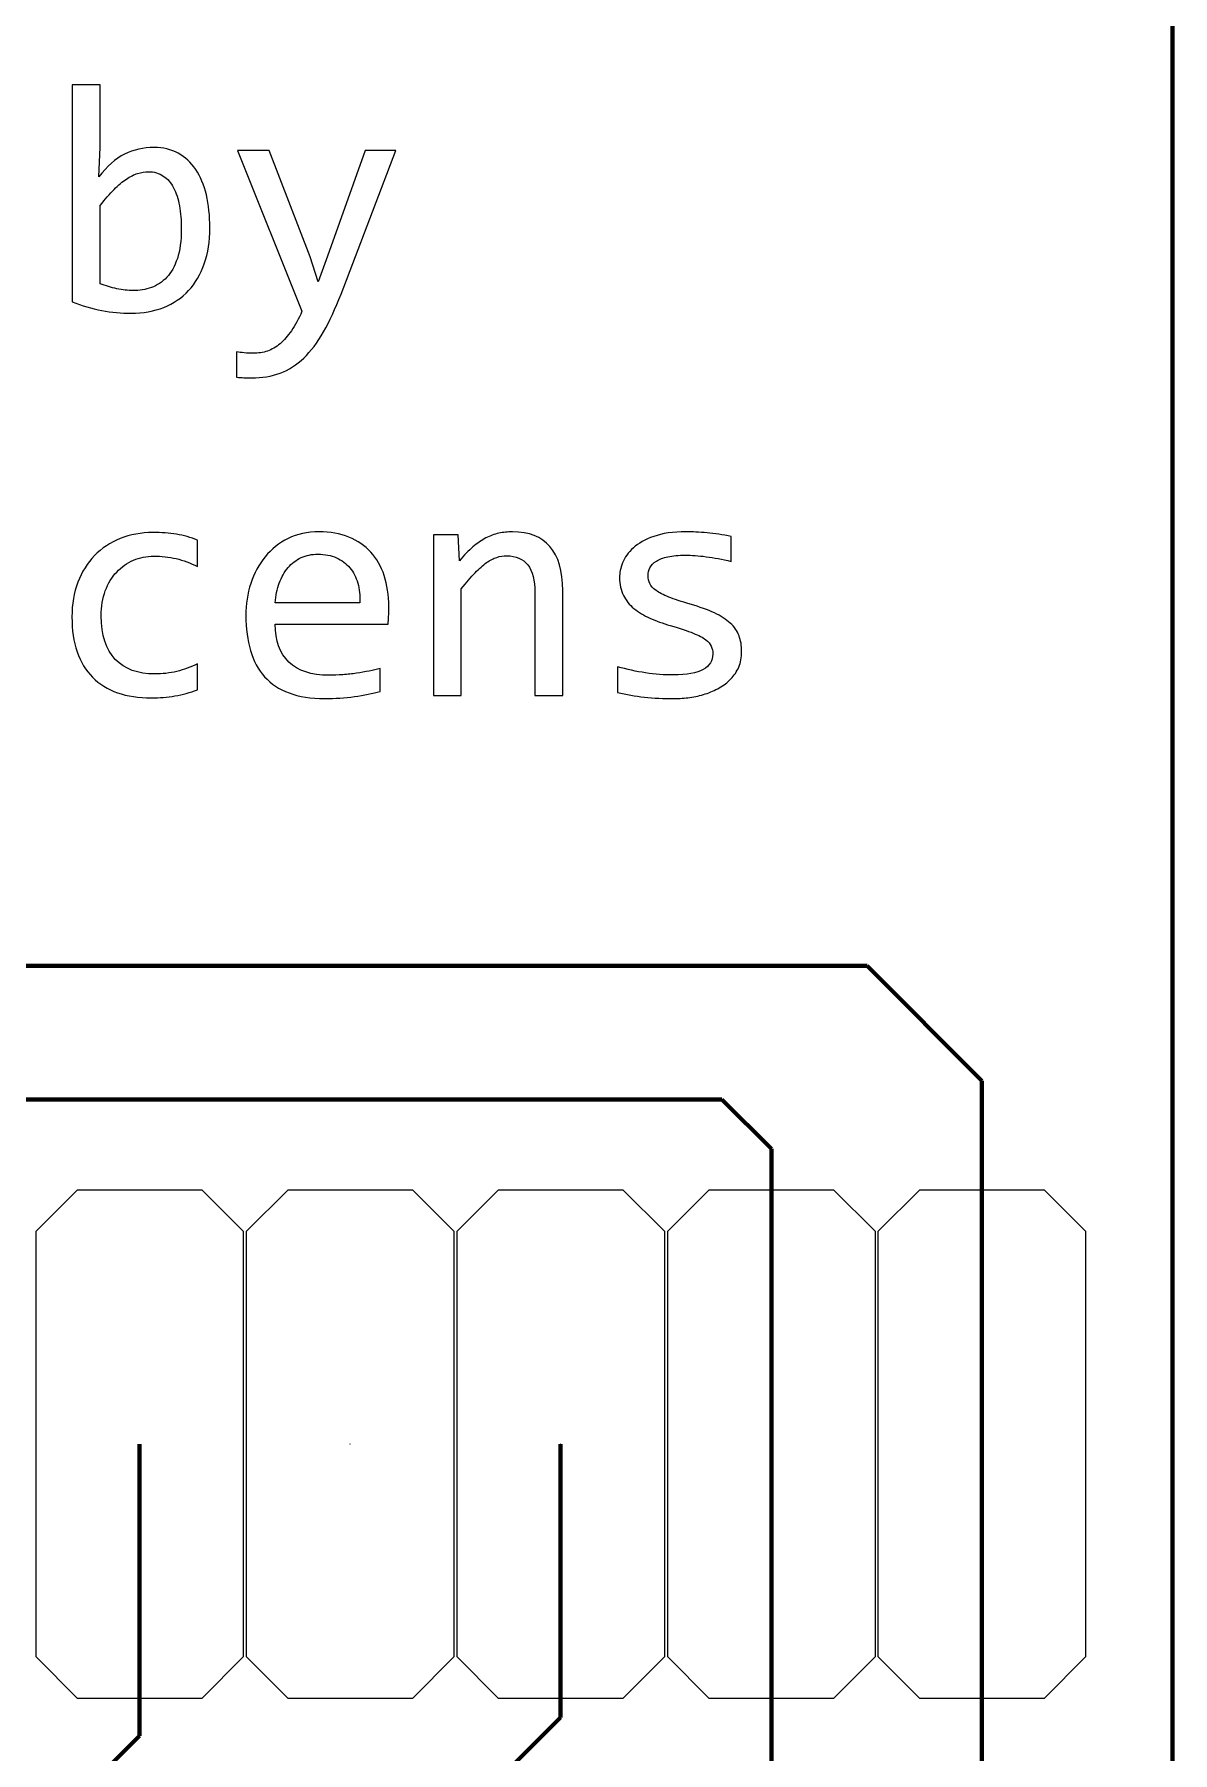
# Model space of a CAD drawing. Header units: millimetres. Extents: x -145 to 148, y -255 to 152.
# Drawn here: x -27 to -13.27, y -234.36 to -213.63 of the extents above; entities that cross this region are included whole.
import ezdxf

# ---------------------------------------------------------------- set-up
doc = ezdxf.new("R2010")
doc.units = ezdxf.units.MM
doc.header["$MEASUREMENT"] = 0
doc.layers.add('Layer 1', color=7, linetype='Continuous')

msp = doc.modelspace()

# ---------------------------------------------------------------- linework, layer by layer
at = {"layer": 'Layer 1', "color": 175, "lineweight": 120}
for points in [[(-13.2721, -252.3361), (-13.2721, -252.3361), (-13.2721, -213.023), (-13.2721, -213.023)], [(-51.8607, -224.8721), (-51.8607, -224.8721), (-16.9576, -224.8719), (-16.9576, -224.8719)], [(-15.5721, -226.2574), (-15.5721, -226.2574), (-16.9576, -224.8719), (-16.9576, -224.8719)], [(-15.5721, -252.4518), (-15.5721, -252.4518), (-15.5721, -226.2574), (-15.5721, -226.2574)], [(-53.3582, -226.4847), (-53.3582, -226.4847), (-18.7078, -226.4845), (-18.7078, -226.4845)], [(-18.1121, -227.0802), (-18.1121, -227.0802), (-18.7081, -226.4842), (-18.7081, -226.4842)], [(-18.1121, -251.8024), (-18.1121, -251.8024), (-18.1121, -227.0802), (-18.1121, -227.0802)], [(-25.7321, -234.1598), (-25.7321, -234.1598), (-25.7321, -230.6423), (-25.7321, -230.6423)], [(-20.6538, -233.9409), (-20.6538, -233.9409), (-20.6538, -230.6423), (-20.6538, -230.6423)], [(-21.2821, -234.5692), (-21.2821, -234.5692), (-20.6538, -233.9409), (-20.6538, -233.9409)], [(-27.804, -236.2317), (-27.804, -236.2317), (-25.7321, -234.1598), (-25.7321, -234.1598)]]:
    msp.add_open_spline(points, degree=3, dxfattribs=at)
at = {"layer": 'Layer 1', "color": 161, "lineweight": 9}
for points, knots in [([(-24.8854, -215.9664), (-24.8854, -216.1275), (-24.9079, -216.2721), (-24.9521, -216.3989), (-24.997, -216.5256), (-25.0597, -216.6339), (-25.1416, -216.7217), (-25.2234, -216.8102), (-25.3231, -216.8782), (-25.4406, -216.925), (-25.5582, -216.9719), (-25.6902, -216.9957), (-25.8374, -216.9957), (-25.9516, -216.9957), (-26.0691, -216.9844), (-26.1893, -216.9627), (-26.3094, -216.9409), (-26.4276, -216.9059), (-26.5451, -216.8583), (-26.5451, -216.8583), (-26.5451, -214.2387), (-26.5451, -214.2387), (-26.5451, -214.2387), (-26.2084, -214.2387), (-26.2084, -214.2387), (-26.2084, -214.2387), (-26.2084, -214.9913), (-26.2084, -214.9913), (-26.2084, -214.9913), (-26.2236, -215.3511), (-26.2236, -215.3511), (-26.1272, -215.2211), (-26.0236, -215.1293), (-25.9133, -215.0759), (-25.8031, -215.0224), (-25.6849, -214.9953), (-25.5588, -214.9953), (-25.4479, -214.9953), (-25.3502, -215.0184), (-25.2664, -215.0653), (-25.1825, -215.1115), (-25.1125, -215.1769), (-25.0558, -215.2614), (-24.999, -215.3459), (-24.9561, -215.4475), (-24.9277, -215.567), (-24.8993, -215.6865), (-24.8854, -215.8192), (-24.8854, -215.9664)], [0, 0, 0, 0, 0.0625, 0.0625, 0.0625, 0.125, 0.125, 0.125, 0.1875, 0.1875, 0.1875, 0.25, 0.25, 0.25, 0.3125, 0.3125, 0.3125, 0.375, 0.375, 0.375, 0.4375, 0.4375, 0.4375, 0.5, 0.5, 0.5, 0.5625, 0.5625, 0.5625, 0.625, 0.625, 0.625, 0.6875, 0.6875, 0.6875, 0.75, 0.75, 0.75, 0.8125, 0.8125, 0.8125, 0.875, 0.875, 0.875, 0.9375, 0.9375, 0.9375, 1, 1, 1, 1]), ([(-22.6422, -215.031), (-22.6422, -215.031), (-23.3024, -216.7639), (-23.3024, -216.7639), (-23.3704, -216.9409), (-23.441, -217.0934), (-23.5143, -217.2214), (-23.5869, -217.3495), (-23.6668, -217.4545), (-23.7533, -217.537), (-23.8391, -217.6189), (-23.9342, -217.6796), (-24.0371, -217.7179), (-24.1401, -217.7569), (-24.2557, -217.776), (-24.3837, -217.776), (-24.4167, -217.776), (-24.4471, -217.7753), (-24.4742, -217.774), (-24.5013, -217.7727), (-24.531, -217.7707), (-24.5633, -217.7681), (-24.5633, -217.7681), (-24.5633, -217.4631), (-24.5633, -217.4631), (-24.5349, -217.467), (-24.5039, -217.4703), (-24.4702, -217.4736), (-24.4372, -217.4769), (-24.4016, -217.4789), (-24.3639, -217.4789), (-24.3025, -217.4789), (-24.2444, -217.4697), (-24.191, -217.4519), (-24.1375, -217.434), (-24.0867, -217.4043), (-24.0391, -217.364), (-23.9916, -217.3231), (-23.946, -217.2703), (-23.9018, -217.2063), (-23.8582, -217.1416), (-23.8153, -217.0637), (-23.7744, -216.9719), (-23.7744, -216.9719), (-24.5514, -215.031), (-24.5514, -215.031), (-24.5514, -215.031), (-24.1685, -215.031), (-24.1685, -215.031), (-24.1685, -215.031), (-23.676, -216.3163), (-23.676, -216.3163), (-23.676, -216.3163), (-23.577, -216.6161), (-23.577, -216.6161), (-23.577, -216.6161), (-23.4648, -216.3071), (-23.4648, -216.3071), (-23.4648, -216.3071), (-23.0112, -215.031), (-23.0112, -215.031), (-23.0112, -215.031), (-22.6422, -215.031), (-22.6422, -215.031)], [0, 0, 0, 0, 0.047619, 0.047619, 0.047619, 0.0952381, 0.0952381, 0.0952381, 0.1428571, 0.1428571, 0.1428571, 0.1904762, 0.1904762, 0.1904762, 0.2380952, 0.2380952, 0.2380952, 0.2857143, 0.2857143, 0.2857143, 0.3333333, 0.3333333, 0.3333333, 0.3809524, 0.3809524, 0.3809524, 0.4285714, 0.4285714, 0.4285714, 0.4761905, 0.4761905, 0.4761905, 0.5238095, 0.5238095, 0.5238095, 0.5714286, 0.5714286, 0.5714286, 0.6190476, 0.6190476, 0.6190476, 0.6666667, 0.6666667, 0.6666667, 0.7142857, 0.7142857, 0.7142857, 0.7619048, 0.7619048, 0.7619048, 0.8095238, 0.8095238, 0.8095238, 0.8571429, 0.8571429, 0.8571429, 0.9047619, 0.9047619, 0.9047619, 0.952381, 0.952381, 0.952381, 1, 1, 1, 1]), ([(-25.23, -215.981), (-25.23, -215.8793), (-25.2373, -215.7856), (-25.2525, -215.7004), (-25.267, -215.6152), (-25.2908, -215.5426), (-25.3231, -215.4819), (-25.3548, -215.4211), (-25.3964, -215.3736), (-25.4466, -215.3399), (-25.4968, -215.3056), (-25.5568, -215.2884), (-25.6262, -215.2884), (-25.6691, -215.2884), (-25.712, -215.295), (-25.7562, -215.3089), (-25.7998, -215.3221), (-25.8453, -215.3452), (-25.8922, -215.3762), (-25.9391, -215.4079), (-25.9893, -215.4502), (-26.0414, -215.5023), (-26.0936, -215.5545), (-26.149, -215.6192), (-26.2084, -215.6964), (-26.2084, -215.6964), (-26.2084, -216.6392), (-26.2084, -216.6392), (-26.1424, -216.6649), (-26.0757, -216.6854), (-26.0071, -216.6999), (-25.9391, -216.7151), (-25.8737, -216.7224), (-25.8123, -216.7224), (-25.7344, -216.7224), (-25.6611, -216.7098), (-25.5905, -216.6854), (-25.5205, -216.661), (-25.4585, -216.62), (-25.405, -216.5626), (-25.3515, -216.5052), (-25.3093, -216.4292), (-25.2776, -216.3342), (-25.2459, -216.2398), (-25.23, -216.1216), (-25.23, -215.981)], [0, 0, 0, 0, 0.0666667, 0.0666667, 0.0666667, 0.1333333, 0.1333333, 0.1333333, 0.2, 0.2, 0.2, 0.2666667, 0.2666667, 0.2666667, 0.3333333, 0.3333333, 0.3333333, 0.4, 0.4, 0.4, 0.4666667, 0.4666667, 0.4666667, 0.5333333, 0.5333333, 0.5333333, 0.6, 0.6, 0.6, 0.6666667, 0.6666667, 0.6666667, 0.7333333, 0.7333333, 0.7333333, 0.8, 0.8, 0.8, 0.8666667, 0.8666667, 0.8666667, 0.9333333, 0.9333333, 0.9333333, 1, 1, 1, 1]), ([(-25.036, -221.539), (-25.1238, -221.5727), (-25.2135, -221.5978), (-25.306, -221.6136), (-25.3984, -221.6301), (-25.4935, -221.638), (-25.5912, -221.638), (-25.8982, -221.638), (-26.1345, -221.5548), (-26.3002, -221.3885), (-26.4659, -221.2221), (-26.5491, -220.9792), (-26.5491, -220.659), (-26.5491, -220.5058), (-26.5253, -220.3665), (-26.4778, -220.2411), (-26.4296, -220.1163), (-26.3629, -220.0094), (-26.2764, -219.9202), (-26.19, -219.8311), (-26.0863, -219.7624), (-25.9668, -219.7143), (-25.8467, -219.6661), (-25.7146, -219.6416), (-25.57, -219.6416), (-25.4697, -219.6416), (-25.3753, -219.6489), (-25.2875, -219.6628), (-25.1997, -219.6773), (-25.1158, -219.7004), (-25.036, -219.7327), (-25.036, -219.7327), (-25.036, -220.0536), (-25.036, -220.0536), (-25.1198, -220.0094), (-25.205, -219.977), (-25.2921, -219.9572), (-25.3793, -219.9367), (-25.469, -219.9268), (-25.5621, -219.9268), (-25.6486, -219.9268), (-25.7298, -219.9433), (-25.807, -219.9763), (-25.8836, -220.0094), (-25.951, -220.0562), (-26.0091, -220.1183), (-26.0672, -220.1803), (-26.1127, -220.2556), (-26.1464, -220.3447), (-26.1801, -220.4339), (-26.1966, -220.5342), (-26.1966, -220.6464), (-26.1966, -220.8815), (-26.1398, -221.0571), (-26.0256, -221.1739), (-25.9114, -221.2908), (-25.7529, -221.3489), (-25.5502, -221.3489), (-25.4591, -221.3489), (-25.37, -221.3383), (-25.2842, -221.3178), (-25.199, -221.2974), (-25.1158, -221.267), (-25.036, -221.2261), (-25.036, -221.2261), (-25.036, -221.539), (-25.036, -221.539)], [0, 0, 0, 0, 0.0454545, 0.0454545, 0.0454545, 0.0909091, 0.0909091, 0.0909091, 0.1363636, 0.1363636, 0.1363636, 0.1818182, 0.1818182, 0.1818182, 0.2272727, 0.2272727, 0.2272727, 0.2727273, 0.2727273, 0.2727273, 0.3181818, 0.3181818, 0.3181818, 0.3636364, 0.3636364, 0.3636364, 0.4090909, 0.4090909, 0.4090909, 0.4545455, 0.4545455, 0.4545455, 0.5, 0.5, 0.5, 0.5454545, 0.5454545, 0.5454545, 0.5909091, 0.5909091, 0.5909091, 0.6363636, 0.6363636, 0.6363636, 0.6818182, 0.6818182, 0.6818182, 0.7272727, 0.7272727, 0.7272727, 0.7727273, 0.7727273, 0.7727273, 0.8181818, 0.8181818, 0.8181818, 0.8636364, 0.8636364, 0.8636364, 0.9090909, 0.9090909, 0.9090909, 0.9545455, 0.9545455, 0.9545455, 1, 1, 1, 1]), ([(-22.7273, -220.5362), (-22.7273, -220.5837), (-22.728, -220.624), (-22.7293, -220.6557), (-22.7306, -220.688), (-22.7326, -220.7184), (-22.7353, -220.7468), (-22.7353, -220.7468), (-24.0979, -220.7468), (-24.0979, -220.7468), (-24.0979, -220.9455), (-24.0424, -221.0987), (-23.9315, -221.2049), (-23.8206, -221.3112), (-23.6608, -221.3647), (-23.4516, -221.3647), (-23.3948, -221.3647), (-23.338, -221.3627), (-23.2812, -221.3581), (-23.2245, -221.3535), (-23.1697, -221.3475), (-23.1168, -221.3396), (-23.064, -221.3317), (-23.0132, -221.3231), (-22.965, -221.3132), (-22.9162, -221.304), (-22.8719, -221.2934), (-22.8303, -221.2815), (-22.8303, -221.2815), (-22.8303, -221.5588), (-22.8303, -221.5588), (-22.9221, -221.5846), (-23.0257, -221.6057), (-23.1413, -221.6215), (-23.2561, -221.638), (-23.3763, -221.6459), (-23.4998, -221.6459), (-23.6668, -221.6459), (-23.81, -221.6235), (-23.9295, -221.578), (-24.0497, -221.5331), (-24.1481, -221.4677), (-24.2246, -221.3819), (-24.3019, -221.2961), (-24.3587, -221.1911), (-24.395, -221.0663), (-24.4319, -220.9422), (-24.4504, -220.8009), (-24.4504, -220.6438), (-24.4504, -220.5071), (-24.4306, -220.3777), (-24.3917, -220.2556), (-24.352, -220.1341), (-24.2946, -220.0265), (-24.2194, -219.9348), (-24.1441, -219.8423), (-24.0517, -219.769), (-23.9421, -219.7149), (-23.8325, -219.6608), (-23.7077, -219.6337), (-23.5684, -219.6337), (-23.4331, -219.6337), (-23.3136, -219.6548), (-23.2086, -219.6977), (-23.1043, -219.74), (-23.0165, -219.8001), (-22.9452, -219.878), (-22.8732, -219.9559), (-22.8191, -220.0509), (-22.7821, -220.1625), (-22.7458, -220.2734), (-22.7273, -220.3982), (-22.7273, -220.5362)], [0, 0, 0, 0, 0.0416667, 0.0416667, 0.0416667, 0.0833333, 0.0833333, 0.0833333, 0.125, 0.125, 0.125, 0.1666667, 0.1666667, 0.1666667, 0.2083333, 0.2083333, 0.2083333, 0.25, 0.25, 0.25, 0.2916667, 0.2916667, 0.2916667, 0.3333333, 0.3333333, 0.3333333, 0.375, 0.375, 0.375, 0.4166667, 0.4166667, 0.4166667, 0.4583333, 0.4583333, 0.4583333, 0.5, 0.5, 0.5, 0.5416667, 0.5416667, 0.5416667, 0.5833333, 0.5833333, 0.5833333, 0.625, 0.625, 0.625, 0.6666667, 0.6666667, 0.6666667, 0.7083333, 0.7083333, 0.7083333, 0.75, 0.75, 0.75, 0.7916667, 0.7916667, 0.7916667, 0.8333333, 0.8333333, 0.8333333, 0.875, 0.875, 0.875, 0.9166667, 0.9166667, 0.9166667, 0.9583333, 0.9583333, 0.9583333, 1, 1, 1, 1]), ([(-22.1893, -219.6694), (-22.1893, -219.6694), (-21.8896, -219.6694), (-21.8896, -219.6694), (-21.8896, -219.6694), (-21.8757, -219.9823), (-21.8757, -219.9823), (-21.819, -219.9156), (-21.7642, -219.8595), (-21.7114, -219.8146), (-21.6585, -219.7704), (-21.6071, -219.7347), (-21.5556, -219.7077), (-21.5047, -219.6799), (-21.4532, -219.6614), (-21.4004, -219.6502), (-21.3476, -219.639), (-21.2928, -219.6337), (-21.236, -219.6337), (-21.036, -219.6337), (-20.8848, -219.6925), (-20.7825, -219.8106), (-20.6802, -219.9288), (-20.6287, -220.1064), (-20.6287, -220.3434), (-20.6287, -220.3434), (-20.6287, -221.6103), (-20.6287, -221.6103), (-20.6287, -221.6103), (-20.9654, -221.6103), (-20.9654, -221.6103), (-20.9654, -221.6103), (-20.9654, -220.3698), (-20.9654, -220.3698), (-20.9654, -220.2173), (-20.9937, -220.1051), (-21.0505, -220.0325), (-21.1073, -219.9592), (-21.1918, -219.9229), (-21.3034, -219.9229), (-21.345, -219.9229), (-21.3852, -219.9288), (-21.4242, -219.9414), (-21.4638, -219.9532), (-21.5047, -219.975), (-21.547, -220.0054), (-21.5899, -220.0358), (-21.6361, -220.0767), (-21.6856, -220.1282), (-21.7351, -220.1797), (-21.7906, -220.2444), (-21.8526, -220.3216), (-21.8526, -220.3216), (-21.8526, -221.6103), (-21.8526, -221.6103), (-21.8526, -221.6103), (-22.1893, -221.6103), (-22.1893, -221.6103), (-22.1893, -221.6103), (-22.1893, -219.6694), (-22.1893, -219.6694)], [0, 0, 0, 0, 0.05, 0.05, 0.05, 0.1, 0.1, 0.1, 0.15, 0.15, 0.15, 0.2, 0.2, 0.2, 0.25, 0.25, 0.25, 0.3, 0.3, 0.3, 0.35, 0.35, 0.35, 0.4, 0.4, 0.4, 0.45, 0.45, 0.45, 0.5, 0.5, 0.5, 0.55, 0.55, 0.55, 0.6, 0.6, 0.6, 0.65, 0.65, 0.65, 0.7, 0.7, 0.7, 0.75, 0.75, 0.75, 0.8, 0.8, 0.8, 0.85, 0.85, 0.85, 0.9, 0.9, 0.9, 0.95, 0.95, 0.95, 1, 1, 1, 1]), ([(-18.4706, -221.0808), (-18.4706, -221.1495), (-18.4824, -221.2109), (-18.5056, -221.265), (-18.5287, -221.3192), (-18.5604, -221.3674), (-18.6006, -221.4089), (-18.6402, -221.4512), (-18.6871, -221.4868), (-18.7399, -221.5166), (-18.7927, -221.5463), (-18.8495, -221.5707), (-18.9096, -221.5898), (-18.9697, -221.609), (-19.0311, -221.6235), (-19.0944, -221.6321), (-19.1578, -221.6413), (-19.2192, -221.6459), (-19.28, -221.6459), (-19.412, -221.6459), (-19.5328, -221.64), (-19.6437, -221.6281), (-19.754, -221.6162), (-19.8622, -221.5971), (-19.9679, -221.5707), (-19.9679, -221.5707), (-19.9679, -221.2617), (-19.9679, -221.2617), (-19.8543, -221.2941), (-19.7414, -221.3185), (-19.6292, -221.3357), (-19.5163, -221.3522), (-19.4047, -221.3608), (-19.2938, -221.3608), (-19.1321, -221.3608), (-19.0126, -221.339), (-18.9353, -221.2954), (-18.8581, -221.2512), (-18.8191, -221.1891), (-18.8191, -221.1079), (-18.8191, -221.0729), (-18.8251, -221.0419), (-18.8376, -221.0142), (-18.8495, -220.9864), (-18.872, -220.96), (-18.9043, -220.9349), (-18.9367, -220.9098), (-18.9868, -220.8834), (-19.0548, -220.8564), (-19.1228, -220.8293), (-19.2153, -220.7983), (-19.3334, -220.7639), (-19.4212, -220.7375), (-19.5024, -220.7085), (-19.5764, -220.6755), (-19.651, -220.6425), (-19.715, -220.6035), (-19.7698, -220.5586), (-19.8239, -220.5137), (-19.8662, -220.4603), (-19.8972, -220.4002), (-19.9283, -220.3394), (-19.9441, -220.2675), (-19.9441, -220.185), (-19.9441, -220.1308), (-19.9316, -220.0714), (-19.9065, -220.0074), (-19.8807, -219.9427), (-19.8378, -219.8826), (-19.7771, -219.8271), (-19.7163, -219.7717), (-19.6345, -219.7255), (-19.5308, -219.6892), (-19.4272, -219.6522), (-19.2978, -219.6337), (-19.1426, -219.6337), (-19.0661, -219.6337), (-18.9815, -219.6377), (-18.8885, -219.6463), (-18.7954, -219.6542), (-18.6983, -219.6687), (-18.5973, -219.6892), (-18.5973, -219.6892), (-18.5973, -219.9902), (-18.5973, -219.9902), (-18.7036, -219.9645), (-18.804, -219.9453), (-18.899, -219.9334), (-18.9948, -219.9209), (-19.0773, -219.9149), (-19.1466, -219.9149), (-19.2311, -219.9149), (-19.3017, -219.9216), (-19.3598, -219.9341), (-19.4173, -219.9473), (-19.4641, -219.9651), (-19.4991, -219.9876), (-19.5348, -220.01), (-19.5605, -220.0364), (-19.5764, -220.0661), (-19.5916, -220.0965), (-19.5995, -220.1288), (-19.5995, -220.1638), (-19.5995, -220.1988), (-19.5929, -220.2305), (-19.579, -220.2589), (-19.5658, -220.2873), (-19.5401, -220.3144), (-19.5038, -220.3408), (-19.4668, -220.3672), (-19.4153, -220.3936), (-19.3493, -220.42), (-19.2833, -220.4464), (-19.1974, -220.4754), (-19.0911, -220.5065), (-18.9763, -220.5401), (-18.8792, -220.5751), (-18.8, -220.6121), (-18.7214, -220.6484), (-18.6574, -220.6893), (-18.6085, -220.7349), (-18.559, -220.7798), (-18.524, -220.8306), (-18.5023, -220.8874), (-18.4811, -220.9442), (-18.4706, -221.0089), (-18.4706, -221.0808)], [0, 0, 0, 0, 0.0238095, 0.0238095, 0.0238095, 0.047619, 0.047619, 0.047619, 0.0714286, 0.0714286, 0.0714286, 0.0952381, 0.0952381, 0.0952381, 0.1190476, 0.1190476, 0.1190476, 0.1428571, 0.1428571, 0.1428571, 0.1666667, 0.1666667, 0.1666667, 0.1904762, 0.1904762, 0.1904762, 0.2142857, 0.2142857, 0.2142857, 0.2380952, 0.2380952, 0.2380952, 0.2619048, 0.2619048, 0.2619048, 0.2857143, 0.2857143, 0.2857143, 0.3095238, 0.3095238, 0.3095238, 0.3333333, 0.3333333, 0.3333333, 0.3571429, 0.3571429, 0.3571429, 0.3809524, 0.3809524, 0.3809524, 0.4047619, 0.4047619, 0.4047619, 0.4285714, 0.4285714, 0.4285714, 0.452381, 0.452381, 0.452381, 0.4761905, 0.4761905, 0.4761905, 0.5, 0.5, 0.5, 0.5238095, 0.5238095, 0.5238095, 0.547619, 0.547619, 0.547619, 0.5714286, 0.5714286, 0.5714286, 0.5952381, 0.5952381, 0.5952381, 0.6190476, 0.6190476, 0.6190476, 0.6428571, 0.6428571, 0.6428571, 0.6666667, 0.6666667, 0.6666667, 0.6904762, 0.6904762, 0.6904762, 0.7142857, 0.7142857, 0.7142857, 0.7380952, 0.7380952, 0.7380952, 0.7619048, 0.7619048, 0.7619048, 0.7857143, 0.7857143, 0.7857143, 0.8095238, 0.8095238, 0.8095238, 0.8333333, 0.8333333, 0.8333333, 0.8571429, 0.8571429, 0.8571429, 0.8809524, 0.8809524, 0.8809524, 0.9047619, 0.9047619, 0.9047619, 0.9285714, 0.9285714, 0.9285714, 0.952381, 0.952381, 0.952381, 0.9761905, 0.9761905, 0.9761905, 1, 1, 1, 1]), ([(-23.0759, -220.4893), (-23.072, -220.4028), (-23.0805, -220.3236), (-23.101, -220.2523), (-23.1215, -220.181), (-23.1538, -220.1189), (-23.1967, -220.0675), (-23.2403, -220.016), (-23.2938, -219.9757), (-23.3585, -219.9466), (-23.4232, -219.9176), (-23.4978, -219.9031), (-23.5829, -219.9031), (-23.6569, -219.9031), (-23.7236, -219.9169), (-23.7843, -219.9453), (-23.845, -219.9737), (-23.8972, -220.014), (-23.9414, -220.0655), (-23.985, -220.117), (-24.0206, -220.179), (-24.0477, -220.2516), (-24.0748, -220.3236), (-24.0913, -220.4028), (-24.0979, -220.4893), (-24.0979, -220.4893), (-23.0759, -220.4893), (-23.0759, -220.4893)], [0, 0, 0, 0, 0.1111111, 0.1111111, 0.1111111, 0.2222222, 0.2222222, 0.2222222, 0.3333333, 0.3333333, 0.3333333, 0.4444444, 0.4444444, 0.4444444, 0.5555556, 0.5555556, 0.5555556, 0.6666667, 0.6666667, 0.6666667, 0.7777778, 0.7777778, 0.7777778, 0.8888889, 0.8888889, 0.8888889, 1, 1, 1, 1])]:
    msp.add_open_spline(points, degree=3, knots=knots, dxfattribs=at)
at = {"layer": 'Layer 1', "lineweight": 9}
for points in [[(-26.9821, -228.0741), (-26.9821, -228.0741), (-26.9821, -233.2105), (-26.9821, -233.2105), (-26.9821, -233.2105), (-26.4821, -233.7105), (-26.4821, -233.7105), (-26.4821, -233.7105), (-24.9821, -233.7105), (-24.9821, -233.7105), (-24.9821, -233.7105), (-24.4821, -233.2105), (-24.4821, -233.2105), (-24.4821, -233.2105), (-24.4821, -228.0741), (-24.4821, -228.0741), (-24.4821, -228.0741), (-24.9821, -227.5741), (-24.9821, -227.5741), (-24.9821, -227.5741), (-26.4821, -227.5741), (-26.4821, -227.5741), (-26.4821, -227.5741), (-26.9821, -228.0741), (-26.9821, -228.0741)], [(-24.4421, -228.0741), (-24.4421, -228.0741), (-24.4421, -233.2105), (-24.4421, -233.2105), (-24.4421, -233.2105), (-23.9421, -233.7105), (-23.9421, -233.7105), (-23.9421, -233.7105), (-22.4421, -233.7105), (-22.4421, -233.7105), (-22.4421, -233.7105), (-21.9421, -233.2105), (-21.9421, -233.2105), (-21.9421, -233.2105), (-21.9421, -228.0741), (-21.9421, -228.0741), (-21.9421, -228.0741), (-22.4421, -227.5741), (-22.4421, -227.5741), (-22.4421, -227.5741), (-23.9421, -227.5741), (-23.9421, -227.5741), (-23.9421, -227.5741), (-24.4421, -228.0741), (-24.4421, -228.0741)], [(-21.9021, -228.0741), (-21.9021, -228.0741), (-21.9021, -233.2105), (-21.9021, -233.2105), (-21.9021, -233.2105), (-21.4021, -233.7105), (-21.4021, -233.7105), (-21.4021, -233.7105), (-19.9021, -233.7105), (-19.9021, -233.7105), (-19.9021, -233.7105), (-19.4021, -233.2105), (-19.4021, -233.2105), (-19.4021, -233.2105), (-19.4021, -228.0741), (-19.4021, -228.0741), (-19.4021, -228.0741), (-19.9021, -227.5741), (-19.9021, -227.5741), (-19.9021, -227.5741), (-21.4021, -227.5741), (-21.4021, -227.5741), (-21.4021, -227.5741), (-21.9021, -228.0741), (-21.9021, -228.0741)], [(-19.3621, -228.0741), (-19.3621, -228.0741), (-19.3621, -233.2105), (-19.3621, -233.2105), (-19.3621, -233.2105), (-18.8621, -233.7105), (-18.8621, -233.7105), (-18.8621, -233.7105), (-17.3621, -233.7105), (-17.3621, -233.7105), (-17.3621, -233.7105), (-16.8621, -233.2105), (-16.8621, -233.2105), (-16.8621, -233.2105), (-16.8621, -228.0741), (-16.8621, -228.0741), (-16.8621, -228.0741), (-17.3621, -227.5741), (-17.3621, -227.5741), (-17.3621, -227.5741), (-18.8621, -227.5741), (-18.8621, -227.5741), (-18.8621, -227.5741), (-19.3621, -228.0741), (-19.3621, -228.0741)], [(-16.8221, -228.0741), (-16.8221, -228.0741), (-16.8221, -233.2105), (-16.8221, -233.2105), (-16.8221, -233.2105), (-16.3221, -233.7105), (-16.3221, -233.7105), (-16.3221, -233.7105), (-14.8221, -233.7105), (-14.8221, -233.7105), (-14.8221, -233.7105), (-14.3221, -233.2105), (-14.3221, -233.2105), (-14.3221, -233.2105), (-14.3221, -228.0741), (-14.3221, -228.0741), (-14.3221, -228.0741), (-14.8221, -227.5741), (-14.8221, -227.5741), (-14.8221, -227.5741), (-16.3221, -227.5741), (-16.3221, -227.5741), (-16.3221, -227.5741), (-16.8221, -228.0741), (-16.8221, -228.0741)]]:
    msp.add_open_spline(points, degree=3, knots=[0, 0, 0, 0, 0.125, 0.125, 0.125, 0.25, 0.25, 0.25, 0.375, 0.375, 0.375, 0.5, 0.5, 0.5, 0.625, 0.625, 0.625, 0.75, 0.75, 0.75, 0.875, 0.875, 0.875, 1, 1, 1, 1], dxfattribs=at)
at = {"layer": 'Layer 1', "color": 5}
for points in [[(-25.7321, -230.6406), (-25.7321, -230.6406), (-25.7356, -230.6406), (-25.7356, -230.6406), (-25.7356, -230.6406), (-25.7356, -230.6441), (-25.7356, -230.6441), (-25.7356, -230.6441), (-25.7321, -230.6441), (-25.7321, -230.6441), (-25.7321, -230.6441), (-25.7321, -230.6406), (-25.7321, -230.6406)], [(-23.1921, -230.6406), (-23.1921, -230.6406), (-23.1956, -230.6406), (-23.1956, -230.6406), (-23.1956, -230.6406), (-23.1956, -230.6441), (-23.1956, -230.6441), (-23.1956, -230.6441), (-23.1921, -230.6441), (-23.1921, -230.6441), (-23.1921, -230.6441), (-23.1921, -230.6406), (-23.1921, -230.6406)], [(-20.6521, -230.6406), (-20.6521, -230.6406), (-20.6556, -230.6406), (-20.6556, -230.6406), (-20.6556, -230.6406), (-20.6556, -230.6441), (-20.6556, -230.6441), (-20.6556, -230.6441), (-20.6521, -230.6441), (-20.6521, -230.6441), (-20.6521, -230.6441), (-20.6521, -230.6406), (-20.6521, -230.6406)], [(-18.1121, -230.6406), (-18.1121, -230.6406), (-18.1156, -230.6406), (-18.1156, -230.6406), (-18.1156, -230.6406), (-18.1156, -230.6441), (-18.1156, -230.6441), (-18.1156, -230.6441), (-18.1121, -230.6441), (-18.1121, -230.6441), (-18.1121, -230.6441), (-18.1121, -230.6406), (-18.1121, -230.6406)], [(-15.5721, -230.6406), (-15.5721, -230.6406), (-15.5756, -230.6406), (-15.5756, -230.6406), (-15.5756, -230.6406), (-15.5756, -230.6441), (-15.5756, -230.6441), (-15.5756, -230.6441), (-15.5721, -230.6441), (-15.5721, -230.6441), (-15.5721, -230.6441), (-15.5721, -230.6406), (-15.5721, -230.6406)]]:
    msp.add_open_spline(points, degree=3, knots=[0, 0, 0, 0, 0.25, 0.25, 0.25, 0.5, 0.5, 0.5, 0.75, 0.75, 0.75, 1, 1, 1, 1], dxfattribs=at)
at = {"layer": 'Layer 1', "color": 5, "lineweight": 9}
for points in [[(-25.7321, -230.6406), (-25.7321, -230.6406), (-25.7356, -230.6406), (-25.7356, -230.6406), (-25.7356, -230.6406), (-25.7356, -230.6441), (-25.7356, -230.6441), (-25.7356, -230.6441), (-25.7321, -230.6441), (-25.7321, -230.6441), (-25.7321, -230.6441), (-25.7321, -230.6406), (-25.7321, -230.6406)], [(-23.1921, -230.6406), (-23.1921, -230.6406), (-23.1956, -230.6406), (-23.1956, -230.6406), (-23.1956, -230.6406), (-23.1956, -230.6441), (-23.1956, -230.6441), (-23.1956, -230.6441), (-23.1921, -230.6441), (-23.1921, -230.6441), (-23.1921, -230.6441), (-23.1921, -230.6406), (-23.1921, -230.6406)], [(-20.6521, -230.6406), (-20.6521, -230.6406), (-20.6556, -230.6406), (-20.6556, -230.6406), (-20.6556, -230.6406), (-20.6556, -230.6441), (-20.6556, -230.6441), (-20.6556, -230.6441), (-20.6521, -230.6441), (-20.6521, -230.6441), (-20.6521, -230.6441), (-20.6521, -230.6406), (-20.6521, -230.6406)], [(-18.1121, -230.6406), (-18.1121, -230.6406), (-18.1156, -230.6406), (-18.1156, -230.6406), (-18.1156, -230.6406), (-18.1156, -230.6441), (-18.1156, -230.6441), (-18.1156, -230.6441), (-18.1121, -230.6441), (-18.1121, -230.6441), (-18.1121, -230.6441), (-18.1121, -230.6406), (-18.1121, -230.6406)], [(-15.5721, -230.6406), (-15.5721, -230.6406), (-15.5756, -230.6406), (-15.5756, -230.6406), (-15.5756, -230.6406), (-15.5756, -230.6441), (-15.5756, -230.6441), (-15.5756, -230.6441), (-15.5721, -230.6441), (-15.5721, -230.6441), (-15.5721, -230.6441), (-15.5721, -230.6406), (-15.5721, -230.6406)]]:
    msp.add_open_spline(points, degree=3, knots=[0, 0, 0, 0, 0.25, 0.25, 0.25, 0.5, 0.5, 0.5, 0.75, 0.75, 0.75, 1, 1, 1, 1], dxfattribs=at)

doc.saveas('drawing.dxf')
